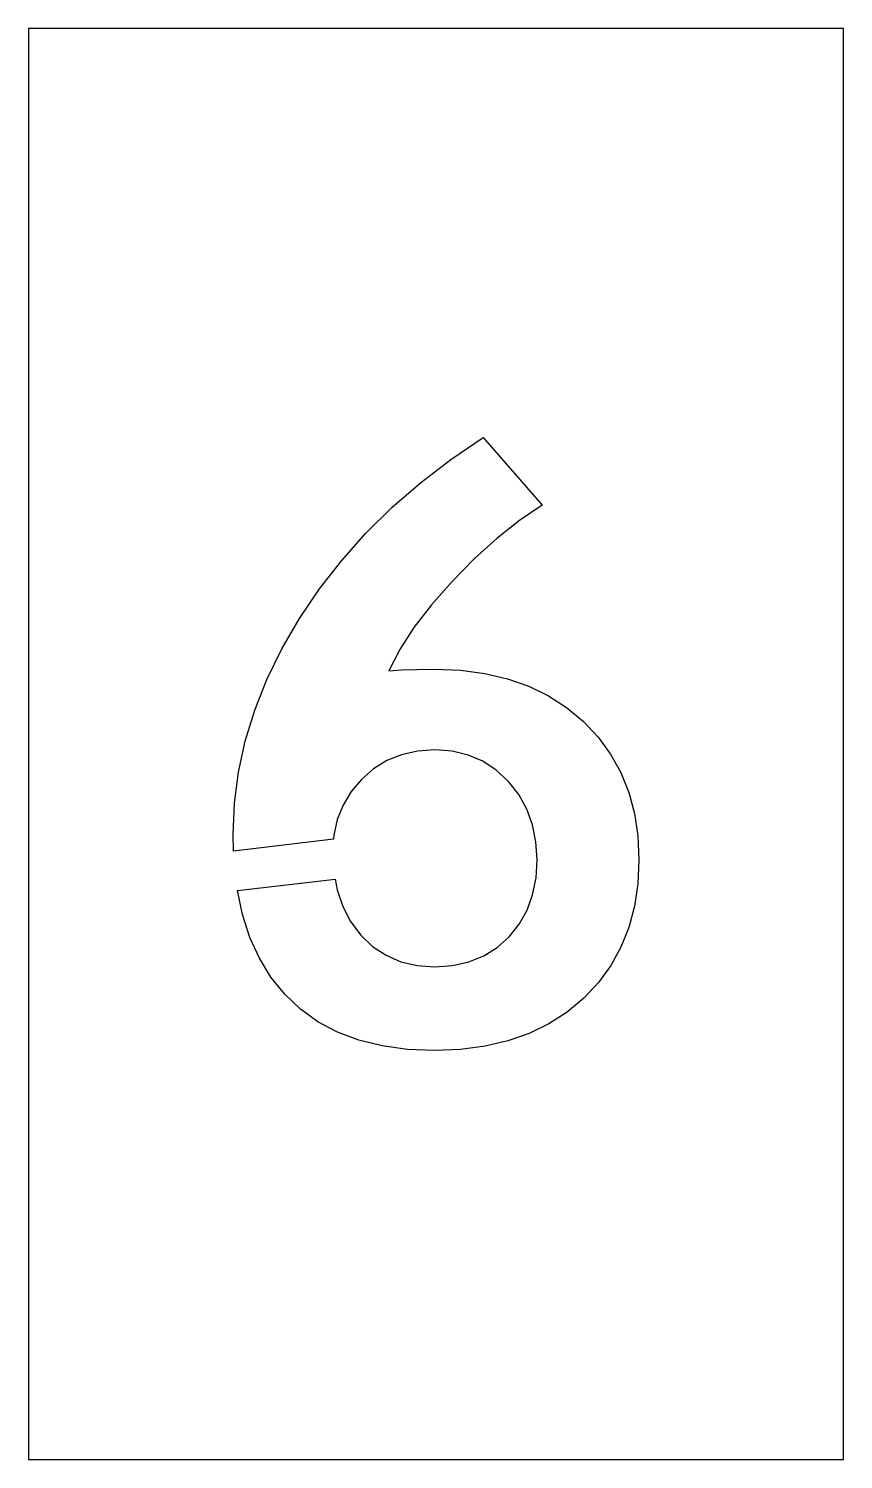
# Model space of a CAD drawing. Header units: inches. Extents: x 0 to 3.99, y 0 to 7.
import ezdxf

# ---------------------------------------------------------------- set-up
doc = ezdxf.new("R2010")
doc.units = ezdxf.units.IN
doc.header["$MEASUREMENT"] = 0
doc.layers.add('CUT', color=1, linetype='Continuous')

msp = doc.modelspace()

# ---------------------------------------------------------------- linework, layer by layer
at = {"layer": 'CUT'}
for points in [[(0, 0), (3.9864, 0), (3.9864, 7), (0, 7)], [(1.616, 2.0506), (1.5112, 2.0899), (1.4158, 2.1405), (1.3296, 2.2023), (1.2528, 2.2754), (1.1857, 2.3588), (1.129, 2.4517), (1.0825, 2.554), (1.0464, 2.6657), (1.0215, 2.7828), (1.4999, 2.8395), (1.5096, 2.7866), (1.537, 2.7051), (1.5754, 2.6314), (1.6248, 2.5654), (1.6831, 2.5095), (1.7486, 2.4661), (1.8213, 2.435), (1.901, 2.4164), (1.9879, 2.4102), (2.0747, 2.416), (2.1545, 2.4336), (2.2271, 2.4629), (2.2926, 2.5039), (2.351, 2.5566), (2.4003, 2.6186), (2.4387, 2.6872), (2.4661, 2.7625), (2.4825, 2.8445), (2.488, 2.9331), (2.4824, 3.0221), (2.4655, 3.1049), (2.4374, 3.1817), (2.398, 3.2523), (2.3474, 3.3169), (2.288, 3.3723), (2.2224, 3.4153), (2.1505, 3.4461), (2.0723, 3.4646), (1.9879, 3.4707), (1.9034, 3.465), (1.8252, 3.4477), (1.7533, 3.419), (1.6877, 3.3788), (1.6283, 3.3271), (1.5777, 3.267), (1.5383, 3.2015), (1.5102, 3.1306), (1.4933, 3.0543), (1.4919, 3.0336), (1.003, 2.9757), (1, 3.0576), (1.0066, 3.2105), (1.0266, 3.3627), (1.0598, 3.5142), (1.1064, 3.6651), (1.1662, 3.8153), (1.2393, 3.9649), (1.3257, 4.1138), (1.4238, 4.2592), (1.5321, 4.3984), (1.6504, 4.5312), (1.7788, 4.6579), (1.9173, 4.7782), (2.0659, 4.8922), (2.2246, 5), (2.5129, 4.6689), (2.4013, 4.5929), (2.2905, 4.5052), (2.1805, 4.4061), (2.0715, 4.2954), (1.9707, 4.1807), (1.8855, 4.0695), (1.8159, 3.9617), (1.7618, 3.8574), (1.8247, 3.8623), (1.8995, 3.8652), (1.9861, 3.8662), (2.1125, 3.861), (2.2315, 3.8453), (2.343, 3.8191), (2.447, 3.7825), (2.5435, 3.7354), (2.6325, 3.6779), (2.7141, 3.6099), (2.7863, 3.5333), (2.8475, 3.45), (2.8975, 3.36), (2.9364, 3.2633), (2.9642, 3.1599), (2.9809, 3.0499), (2.9864, 2.9331), (2.9809, 2.8163), (2.9643, 2.7063), (2.9367, 2.6029), (2.8981, 2.5062), (2.8484, 2.4162), (2.7876, 2.3329), (2.7159, 2.2563), (2.6347, 2.1883), (2.5459, 2.1308), (2.4493, 2.0837), (2.345, 2.0471), (2.2331, 2.0209), (2.1134, 2.0052), (1.9861, 2), (1.8534, 2.0056), (1.7301, 2.0225)]]:
    msp.add_lwpolyline(points, close=True, dxfattribs=at)

doc.saveas('drawing.dxf')
